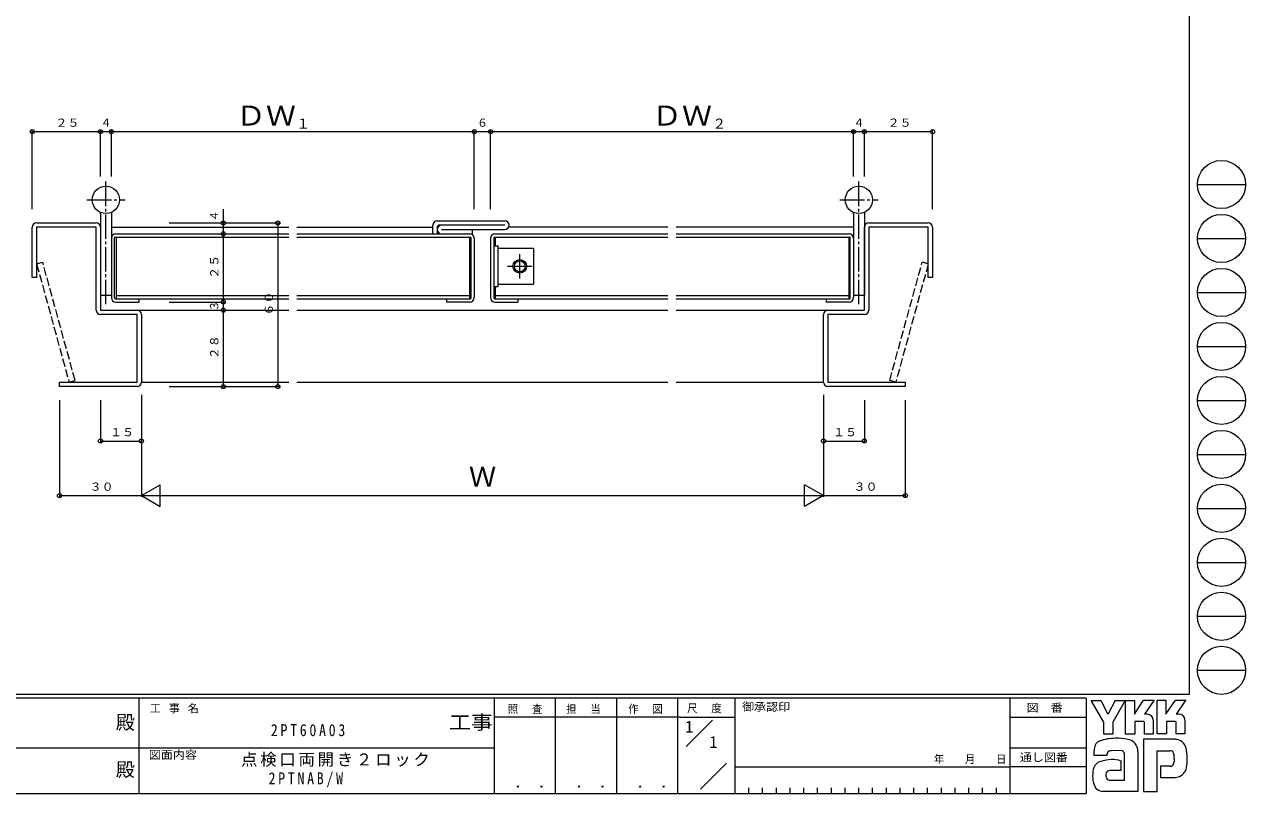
# Model space of a CAD drawing. Units: millimetres on the paper. Extents: x -420 to 373, y -297 to 267.
# Drawn here: x -74.7 to 372.9, y -297 to -14.9 of the extents above; entities that cross this region are included whole.
import ezdxf
from ezdxf.enums import TextEntityAlignment as Align

# ---------------------------------------------------------------- set-up
doc = ezdxf.new("R2010")
doc.units = ezdxf.units.MM
doc.linetypes.add('CHAIN2', pattern=[12, 9, -1, 1, -1])
doc.linetypes.add('DASHED3', pattern=[4, 3, -1])
for name, color, linetype, lineweight in [('0-4_YKK_12', 6, 'Continuous', 9), ('0-5_YSS_K', 7, 'Continuous', 9), ('0-A_YKK_W1', 7, 'Continuous', 9), ('0-B_YKK_W2', 2, 'DASHED3', 9), ('0-C_YKK_W4', 3, 'Continuous', 9), ('0-D_YKK_W3', 7, 'Continuous', 9)]:
    doc.layers.add(name, color=color, linetype=linetype, lineweight=lineweight)
doc.layers.add('0-6_YKK_13', color=3, linetype='Continuous')
doc.styles.add('ＭＳ ゴシック', font='')
doc.styles.get('ＭＳ ゴシック').set_extended_font_data('MS Gothic')

msp = doc.modelspace()

# ---------------------------------------------------------------- linework, layer by layer
at = {"layer": '0-4_YKK_12'}
for p, q in [((-71.806, -82.718), (-71.806, -53.718)), ((-46.806, -70.718), (-46.806, -53.718)), ((-42.806, -70.718), (-42.806, -53.718)), ((-42.806, -54.218), (90.194, -54.218)), ((90.194, -82.718), (90.194, -53.718)), ((90.194, -54.218), (96.194, -54.218)), ((96.194, -82.718), (96.194, -53.718)), ((96.194, -54.218), (229.194, -54.218)), ((229.194, -70.718), (229.194, -53.718)), ((229.194, -54.218), (233.194, -54.218)), ((233.194, -70.718), (233.194, -53.718)), ((233.194, -54.218), (258.194, -54.218)), ((258.194, -82.718), (258.194, -53.718)), ((-1.806, -82.718), (-1.806, -91.718)), ((-21.582, -87.718), (18.694, -87.718)), ((-21.582, -87.718), (-1.306, -87.718)), ((18.194, -87.718), (18.194, -147.718)), ((-1.806, -91.718), (-1.806, -116.718)), ((-21.582, -116.718), (-1.306, -116.718)), ((-21.582, -119.718), (-1.306, -119.718)), ((-1.806, -116.718), (-1.806, -119.718)), ((-1.806, -119.718), (-1.806, -147.718)), ((-31.806, -150.718), (-31.806, -188.218)), ((-21.582, -147.718), (18.694, -147.718)), ((-21.582, -147.718), (-1.306, -147.718)), ((218.194, -150.718), (218.194, -188.218)), ((-61.806, -152.718), (-61.806, -188.218)), ((-46.806, -152.718), (-46.806, -168.218)), ((-31.806, -152.718), (-31.806, -188.218)), ((218.194, -152.718), (218.194, -188.218)), ((233.194, -152.718), (233.194, -168.218)), ((248.194, -152.718), (248.194, -188.218)), ((-46.806, -167.718), (-31.806, -167.718)), ((218.194, -167.718), (233.194, -167.718)), ((-61.806, -187.718), (-31.806, -187.718)), ((-31.806, -187.718), (-24.878, -183.718)), ((-31.806, -187.718), (218.194, -187.718)), ((-31.806, -187.718), (-24.878, -191.718)), ((-24.878, -191.718), (-24.878, -183.718)), ((211.266, -191.718), (211.266, -183.718)), ((218.194, -187.718), (211.266, -183.718)), ((218.194, -187.718), (211.266, -191.718)), ((218.194, -187.718), (248.194, -187.718))]:
    msp.add_line(p, q, dxfattribs=at)
msp.add_lwpolyline([(-71.806, -54.218), (-46.806, -54.218), (-42.806, -54.218)], dxfattribs=at)
for centre in [(-71.806, -54.218), (-46.806, -54.218), (-46.806, -54.218), (-42.806, -54.218), (-42.806, -54.218), (90.194, -54.218), (90.194, -54.218), (96.194, -54.218), (96.194, -54.218), (229.194, -54.218), (229.194, -54.218), (233.194, -54.218), (233.194, -54.218), (258.194, -54.218), (-1.806, -87.718), (18.194, -87.718), (-1.806, -91.718), (-1.806, -91.718), (-1.806, -116.718), (-1.806, -116.718), (-1.806, -119.718), (-1.806, -119.718), (-1.806, -147.718), (18.194, -147.718), (-46.806, -167.718), (-31.806, -167.718), (218.194, -167.718), (233.194, -167.718), (-61.806, -187.718), (248.194, -187.718)]:
    msp.add_circle(centre, 0.75, dxfattribs=at)
at = {"layer": '0-5_YSS_K'}
for p, q in [((352.3, 264.4), (352.3, -260.6)), ((355.276, -73.616), (372.916, -73.616)), ((355.276, -93.412), (372.916, -93.412)), ((355.276, -113.208), (372.916, -113.208)), ((355.276, -133.004), (372.916, -133.004)), ((355.276, -152.8), (372.916, -152.8)), ((355.276, -172.596), (372.916, -172.596)), ((355.276, -192.392), (372.916, -192.392)), ((355.276, -212.188), (372.916, -212.188)), ((355.276, -231.984), (372.916, -231.984)), ((355.276, -251.78), (372.916, -251.78)), ((352.3, -260.6), (-417.7, -260.6)), ((314.5, -262), (-417.7, -262)), ((-32.7, -262), (-32.7, -297)), ((97.5, -262), (97.5, -297)), ((119.9, -262), (119.9, -297)), ((142.3, -262), (142.3, -297)), ((164.7, -262), (164.7, -297)), ((185.7, -262), (185.7, -297)), ((286.5, -262), (286.5, -297)), ((314.5, -262), (314.5, -297)), ((316.337, -262.906), (319.851, -262.906)), ((320.932, -270.799), (316.337, -262.906)), ((319.851, -262.906), (322.364, -267.609)), ((325.136, -262.798), (322.581, -267.771)), ((325.136, -262.798), (328.762, -262.798)), ((328.96, -275.231), (328.96, -262.825)), ((332.176, -267.923), (335.555, -262.771)), ((335.555, -262.771), (339.38, -262.771)), ((339.38, -262.771), (335.84, -267.906)), ((340.474, -275.123), (340.474, -262.717)), ((347.178, -262.717), (350.962, -262.717)), ((350.583, -263.365), (347.461, -267.825)), ((350.962, -262.717), (350.583, -263.365)), ((322.364, -267.609), (322.581, -267.771)), ((336.879, -267.906), (335.84, -267.906)), ((348.501, -267.825), (347.461, -267.825)), ((165.684, -268.999), (97.5, -268.999)), ((165.684, -268.999), (185.7, -268.999)), ((167.87, -279.736), (177.564, -270.043)), ((286.5, -269), (314.5, -269)), ((335.474, -270.582), (332.284, -270.582)), ((339.042, -270.069), (339.042, -275.15)), ((343.88, -270.555), (343.88, -275.123)), ((347.069, -270.555), (343.88, -270.555)), ((347.502, -270.717), (347.069, -270.555)), ((347.502, -275.096), (347.502, -270.717)), ((350.664, -270.069), (350.664, -275.096)), ((335.528, -277.096), (335.528, -296.206)), ((347.124, -277.096), (335.528, -277.096)), ((343.88, -275.123), (340.474, -275.123)), ((347.502, -275.046), (347.553, -275.096)), ((350.664, -275.096), (347.502, -275.096)), ((-160.1, -280.199), (-31.3, -280.199)), ((-31.3, -280.199), (97.5, -280.199)), ((286.5, -280.199), (314.5, -280.199)), ((317.418, -283.07), (317.418, -281.141)), ((327.446, -281.205), (323.748, -281.275)), ((333.42, -281.583), (333.42, -296.179)), ((340.555, -296.206), (340.555, -281.259)), ((340.555, -281.259), (345.204, -281.259)), ((173.172, -295.345), (182.696, -285.821)), ((322.067, -283.07), (317.418, -283.07)), ((328.527, -292.071), (328.527, -282.34)), ((346.673, -282.756), (346.691, -285.391)), ((185.7, -287.2), (286.5, -287.2)), ((314.5, -287.199), (286.5, -287.199)), ((327.176, -288.53), (323.181, -288.535)), ((341.772, -286.989), (341.772, -291.125)), ((345.313, -286.989), (341.772, -286.989)), ((347.097, -291.125), (348.178, -290.882)), ((190.74, -294.9), (190.74, -297)), ((195.78, -294.9), (195.78, -297)), ((200.82, -294.9), (200.82, -297)), ((205.86, -294.9), (205.86, -297)), ((210.9, -294.9), (210.9, -297)), ((215.94, -294.9), (215.94, -297)), ((220.98, -294.9), (220.98, -297)), ((226.02, -294.9), (226.02, -297)), ((231.06, -294.9), (231.06, -297)), ((236.1, -294.9), (236.1, -297)), ((241.14, -294.9), (241.14, -297)), ((246.18, -294.9), (246.18, -297)), ((251.22, -294.9), (251.22, -297)), ((256.26, -294.9), (256.26, -297)), ((261.3, -294.9), (261.3, -297)), ((266.34, -294.9), (266.34, -297)), ((271.38, -294.9), (271.38, -297)), ((276.42, -294.9), (276.42, -297)), ((281.46, -294.9), (281.46, -297)), ((322.905, -292.071), (328.527, -292.071)), ((328.095, -292.071), (328.446, -292.071)), ((328.527, -292.07), (328.528, -292.071)), ((341.772, -291.125), (347.097, -291.125)), ((-417.7, -297), (314.5, -297)), ((322.067, -296.26), (320.58, -296.26)), ((333.095, -296.233), (322.067, -296.26)), ((333.42, -296.179), (333.095, -296.233)), ((335.528, -296.206), (339.771, -296.206)), ((339.771, -296.206), (340.555, -296.206))]:
    msp.add_line(p, q, dxfattribs=at)
for points in [[(328.762, -262.798), (324.229, -270.826), (324.229, -275.258), (320.932, -275.258), (320.932, -270.799)], [(328.96, -262.825), (332.176, -262.825), (332.176, -267.923)], [(340.474, -262.717), (343.745, -262.717), (343.745, -267.908), (347.178, -262.717)], [(332.284, -270.582), (332.284, -275.231), (328.96, -275.231)], [(339.042, -275.15), (335.906, -275.15), (335.906, -270.744), (335.474, -270.582)], [(326.473, -284.773), (327.176, -284.935), (327.176, -288.53)]]:
    msp.add_lwpolyline(points, dxfattribs=at)
for centre in [(364.096, -73.616), (364.096, -93.412), (364.096, -113.208), (364.096, -133.004), (364.096, -152.8), (364.096, -172.596), (364.096, -192.392), (364.096, -212.188), (364.096, -231.984), (364.096, -251.78)]:
    msp.add_circle(centre, 8.82, dxfattribs=at)
for centre, radius, start, end in [((336.879, -270.069), 2.163, 0.00165, 89.99603), ((348.5, -269.988), 2.163, 0.00165, 89.99603), ((325.222, -294.401), 17.68, 89.89165, 109.30847), ((325.741, -297.463), 20.748, 78.78009, 91.46938), ((329.03, -281.496), 4.449, 40.66422, 80.31693), ((346.972, -281.44), 4.341, 14.44571, 87.08746), ((322.459, -281.166), 5.037, 158.41083, 179.71774), ((320.106, -280.055), 2.444, 109.02126, 161.51263), ((324.175, -283.007), 2.109, 138.46381, 181.71359), ((323.615, -282.971), 1.701, 85.50551, 126.78038), ((326.956, -282.754), 1.625, 14.75519, 72.44994), ((328.809, -281.485), 4.612, 358.78058, 38.76563), ((345.365, -282.479), 1.229, 16.43123, 96.91661), ((330.666, -284.187), 20.86, 350.99026, 10.67624), ((320.927, -288.927), 3.908, 121.8271, 169.08475), ((324.02, -297.854), 13.309, 79.38097, 112.05824), ((345.314, -285.684), 1.306, 269.95467, 342.90144), ((343.031, -283.208), 3.673, 4.93422, 17.03551), ((343.01, -285.041), 3.697, 343.6902, 354.75362), ((327.949, -290.395), 11.082, 168.76372, 199.80078), ((324.082, -290.328), 2.369, 171.08202, 216.71922), ((323.19, -289.979), 1.445, 90.33952, 178.03638), ((347.035, -286.745), 4.291, 285.4429, 349.90448), ((320.94, -292.443), 3.823, 207.31435, 263.59464), ((323.15, -290.565), 1.526, 230.97279, 260.7549)]:
    msp.add_arc(centre, radius, start, end, dxfattribs=at)
at = {"layer": '0-A_YKK_W1'}
for p, q in [((-71.806, -107.718), (-71.806, -89.318)), ((-70.206, -87.718), (-48.406, -87.718)), ((-70.206, -89.318), (-70.206, -107.718)), ((-48.406, -89.318), (-70.206, -89.318)), ((-48.406, -119.718), (-48.406, -89.318)), ((-46.806, -89.318), (-46.806, -119.718)), ((74.994, -91.718), (74.994, -88.518)), ((76.594, -86.918), (101.394, -86.918)), ((76.594, -89.318), (76.594, -91.718)), ((101.394, -88.518), (77.394, -88.518)), ((233.194, -119.718), (233.194, -89.318)), ((234.794, -87.718), (256.594, -87.718)), ((234.794, -89.318), (234.794, -119.718)), ((256.594, -89.318), (234.794, -89.318)), ((256.594, -107.718), (256.594, -89.318)), ((258.194, -89.318), (258.194, -107.718)), ((-42.806, -93.318), (-42.806, -115.118)), ((-41.606, -115.318), (-41.606, -93.118)), ((-41.406, -92.918), (22.194, -92.918)), ((-41.206, -91.718), (22.194, -91.718)), ((-41.106, -92.918), (-41.106, -115.518)), ((25.194, -91.718), (88.594, -91.718)), ((25.194, -92.918), (88.794, -92.918)), ((78.194, -90.118), (101.394, -90.118)), ((88.494, -92.918), (88.494, -115.518)), ((88.994, -93.118), (88.994, -115.318)), ((89.494, -90.118), (89.494, -91.718)), ((90.194, -93.318), (90.194, -115.118)), ((96.194, -93.318), (96.194, -115.118)), ((97.394, -93.118), (97.394, -115.318)), ((97.594, -92.918), (161.194, -92.918)), ((97.794, -91.718), (161.194, -91.718)), ((97.894, -92.918), (97.894, -96.118)), ((164.194, -91.718), (227.594, -91.718)), ((164.194, -92.918), (227.794, -92.918)), ((227.494, -92.918), (227.494, -115.518)), ((227.994, -115.318), (227.994, -93.118)), ((229.194, -93.318), (229.194, -115.118)), ((-70.206, -107.718), (-71.806, -107.718)), ((97.894, -111.118), (97.894, -115.518)), ((258.194, -107.718), (256.594, -107.718)), ((-41.406, -115.518), (22.194, -115.518)), ((-41.106, -114.318), (22.194, -114.318)), ((-32.806, -115.518), (-32.806, -116.718)), ((25.194, -114.318), (88.494, -114.318)), ((25.194, -115.518), (88.794, -115.518)), ((97.594, -115.518), (161.194, -115.518)), ((97.894, -114.318), (161.194, -114.318)), ((106.194, -115.518), (106.194, -116.718)), ((164.194, -114.318), (227.494, -114.318)), ((164.194, -115.518), (227.794, -115.518)), ((219.194, -115.518), (219.194, -116.718)), ((-46.806, -119.718), (-33.406, -119.718)), ((-41.206, -116.718), (-32.806, -116.718)), ((97.794, -116.718), (106.194, -116.718)), ((227.594, -116.718), (219.194, -116.718)), ((219.794, -119.718), (233.194, -119.718)), ((-33.406, -121.318), (-46.806, -121.318)), ((-33.406, -146.118), (-33.406, -121.318)), ((-31.806, -121.318), (-31.806, -146.118)), ((218.194, -146.118), (218.194, -121.318)), ((233.194, -121.318), (219.794, -121.318)), ((219.794, -121.318), (219.794, -146.118)), ((-61.806, -147.718), (-61.806, -146.118)), ((-61.806, -146.118), (-33.406, -146.118)), ((219.794, -146.118), (248.194, -146.118)), ((248.194, -146.118), (248.194, -147.718)), ((-33.406, -147.718), (-61.806, -147.718)), ((248.194, -147.718), (219.794, -147.718))]:
    msp.add_line(p, q, dxfattribs=at)
msp.add_lwpolyline([(88.594, -116.718), (80.194, -116.718), (80.194, -115.518)], dxfattribs=at)
for centre, radius, start, end in [((-70.206, -89.318), 1.6, 90, 180), ((-48.406, -89.318), 1.6, 0, 90), ((76.594, -88.518), 1.6, 90, 180), ((78.194, -90.118), 1.6, 90, 270), ((77.394, -89.318), 0.8, 90, 180), ((101.394, -88.518), 1.6, 270, 90), ((234.794, -89.318), 1.6, 90, 180), ((256.594, -89.318), 1.6, 0, 90), ((-41.206, -93.318), 1.6, 90, 180), ((-41.406, -93.118), 0.2, 90, 180), ((88.594, -93.318), 1.6, 0, 90), ((88.794, -93.118), 0.2, 0, 90), ((97.794, -93.318), 1.6, 90, 180), ((97.594, -93.118), 0.2, 90, 180), ((227.594, -93.318), 1.6, 0, 90), ((227.794, -93.118), 0.2, 0, 90), ((-41.206, -115.118), 1.6, 180, 270), ((-41.406, -115.318), 0.2, 180, 270), ((88.594, -115.118), 1.6, 270, 0), ((88.794, -115.318), 0.2, 270, 0), ((97.794, -115.118), 1.6, 180, 270), ((97.594, -115.318), 0.2, 180, 270), ((227.594, -115.118), 1.6, 270, 0), ((227.794, -115.318), 0.2, 270, 0), ((-46.806, -119.718), 1.6, 180, 270), ((-33.406, -121.318), 1.6, 0, 90), ((219.794, -121.318), 1.6, 90, 180), ((233.194, -119.718), 1.6, 270, 0), ((-33.406, -146.118), 1.6, 270, 0), ((219.794, -146.118), 1.6, 180, 270)]:
    msp.add_arc(centre, radius, start, end, dxfattribs=at)
at = {"layer": '0-B_YKK_W2'}
for p, q in [((-70.206, -102.72), (-67.988, -102.111)), ((-70.206, -102.72), (-58.306, -146.118)), ((-56.088, -145.51), (-67.988, -102.111)), ((242.476, -145.51), (254.376, -102.111)), ((256.594, -102.72), (244.694, -146.118)), ((256.594, -102.72), (254.376, -102.111)), ((-58.306, -146.118), (-56.088, -145.51)), ((244.694, -146.118), (242.476, -145.51))]:
    msp.add_line(p, q, dxfattribs=at)
at = {"layer": '0-C_YKK_W4', "linetype": 'CHAIN2'}
for p, q in [((-44.806, -117.557), (-44.806, -72.218)), ((231.194, -117.557), (231.194, -72.218)), ((-51.806, -79.218), (-37.806, -79.218)), ((224.194, -79.218), (238.194, -79.218)), ((106.894, -108.118), (106.894, -99.118)), ((102.394, -103.618), (111.394, -103.618))]:
    msp.add_line(p, q, dxfattribs=at)
at = {"layer": '0-C_YKK_W4'}
for p, q in [((-46.806, -84.414), (-46.806, -114.218)), ((-42.806, -84.414), (-42.806, -114.218)), ((229.194, -84.414), (229.194, -114.218)), ((233.194, -84.414), (233.194, -114.218)), ((97.394, -96.118), (98.894, -96.118)), ((98.894, -96.118), (98.894, -111.118)), ((111.894, -97.118), (98.894, -97.118)), ((111.894, -97.118), (111.894, -110.118)), ((98.894, -111.118), (97.394, -111.118)), ((98.894, -110.118), (111.894, -110.118)), ((-46.806, -114.218), (-42.806, -114.218)), ((229.194, -114.218), (233.194, -114.218))]:
    msp.add_line(p, q, dxfattribs=at)
for centre, radius in [((-44.806, -79.218), 5), ((231.194, -79.218), 5), ((106.894, -103.618), 2.5), ((106.894, -103.618), 2)]:
    msp.add_circle(centre, radius, dxfattribs=at)
for centre, start, end in [((-47.806, -84.414), 0, 60), ((-41.806, -84.414), 119.99998, 180), ((228.194, -84.414), 0, 60), ((234.194, -84.414), 119.99998, 180)]:
    msp.add_arc(centre, 1, start, end, dxfattribs=at)
at = {"layer": '0-D_YKK_W3'}
for p, q in [((-42.806, -89.318), (22.194, -89.318)), ((25.194, -89.318), (74.994, -89.318)), ((161.194, -89.318), (102.78, -89.318)), ((229.194, -89.318), (164.194, -89.318)), ((-33.306, -119.718), (22.194, -119.718)), ((25.194, -119.718), (161.194, -119.718)), ((164.194, -119.718), (219.694, -119.718)), ((-31.806, -146.118), (22.194, -146.118)), ((25.194, -146.118), (161.194, -146.118)), ((164.194, -146.118), (218.194, -146.118))]:
    msp.add_line(p, q, dxfattribs=at)

# ---------------------------------------------------------------- texts
at = {"layer": '0-4_YKK_12', "style": 'ＭＳ ゴシック', "width": 1.1}
for p in [(2.829, -54.218), (155.329, -54.218)]:
    msp.add_text('ＤＷ', height=7.331, dxfattribs=at).set_placement(p, align=Align.BOTTOM_LEFT)
at = {"layer": '0-4_YKK_12', "color": 7, "style": 'ＭＳ ゴシック', "width": 1.1}
for s, p in [('２５', (-63.288, -53.318)), ('２５', (241.712, -53.318)), ('１５', (-43.288, -166.818)), ('１５', (221.712, -166.818)), ('３０', (-50.788, -186.818)), ('３０', (229.212, -186.818))]:
    msp.add_text(s, height=2.933, dxfattribs=at).set_placement(p, align=Align.BOTTOM_LEFT)
at = {"layer": '0-4_YKK_12', "color": 7, "style": 'ＭＳ ゴシック'}
for s, p in [('４', (-46.788, -53.318)), ('６', (91.212, -53.318)), ('４', (229.212, -53.318))]:
    msp.add_text(s, height=2.933, dxfattribs=at).set_placement(p, align=Align.BOTTOM_LEFT)
at = {"layer": '0-4_YKK_12', "color": 3, "style": 'ＭＳ ゴシック'}
for s, p in [('１', (25.01, -54.218)), ('２', (177.51, -54.218))]:
    msp.add_text(s, height=3.666, dxfattribs=at).set_placement(p, align=Align.BOTTOM_LEFT)
at = {"layer": '0-4_YKK_12', "color": 7, "style": 'ＭＳ ゴシック'}
for s, p in [('４', (-2.706, -87.099)), ('３', (-2.706, -120.199))]:
    msp.add_text(s, height=2.933, rotation=90, dxfattribs=at).set_placement(p, align=Align.BOTTOM_LEFT)
at = {"layer": '0-4_YKK_12', "color": 7, "style": 'ＭＳ ゴシック', "width": 1.1}
for s, p in [('２５', (-2.706, -108.199)), ('６０', (17.294, -121.699)), ('２８', (-2.706, -137.699))]:
    msp.add_text(s, height=2.933, rotation=90, dxfattribs=at).set_placement(p, align=Align.BOTTOM_LEFT)
at = {"layer": '0-4_YKK_12', "style": 'ＭＳ ゴシック'}
msp.add_text('Ｗ', height=7.331, dxfattribs=at).set_placement((88.231, -186.618), align=Align.BOTTOM_LEFT)
at = {"layer": '0-5_YSS_K', "style": 'ＭＳ ゴシック', "width": 1.1}
for s, p in [('御承認印', (188.367, -267.533)), ('図\u3000番', (292.698, -267.862)), ('図面内容', (-29.083, -285.148)), ('通し図番', (290.179, -286.085))]:
    msp.add_text(s, height=2.933, dxfattribs=at).set_placement(p, align=Align.BOTTOM_LEFT)
at = {"layer": '0-5_YSS_K', "color": 2, "style": 'ＭＳ ゴシック'}
for p in [(-41.182, -274.956), (-41.182, -292.278)]:
    msp.add_text('殿', height=5.132, dxfattribs=at).set_placement(p, align=Align.BOTTOM_LEFT)
at = {"layer": '0-5_YSS_K', "color": 2, "style": 'ＭＳ ゴシック', "width": 1.15}
msp.add_text('工事', height=5.132, dxfattribs=at).set_placement((80.931, -274.956), align=Align.BOTTOM_LEFT)
at = {"layer": '0-5_YSS_K', "color": 3, "style": 'ＭＳ ゴシック', "width": 1.15}
for p in [(101.955, -295.946), (124.355, -295.946), (146.755, -295.946)]:
    msp.add_text(' ． ．', height=3.666, dxfattribs=at).set_placement(p, align=Align.BOTTOM_LEFT)
at = {"layer": '0-5_YSS_K', "char_height": 2.933, "attachment_point": 7, "style": 'ＭＳ ゴシック'}
for s, insert in [('\\T1.16;工\\~事\\~名', (-28.688, -267.533)), ('\\T1.17;\\W0.95;照\\~\\~査', (102.489, -267.78)), ('\\T1.17;\\W0.95;尺\\~\\~度', (168.212, -267.537)), ('\\T1.17;\\W0.95;担\\~\\~当', (123.855, -267.78)), ('\\T1.17;\\W0.95;作\\~\\~図', (146.62, -267.762)), ('\\T1.2;\\W0.95;年\\~\\~\\~月\\~\\~\\~日', (258.676, -286.169))]:
    msp.add_mtext(s, dxfattribs=dict(at, insert=insert))
at = {"layer": '0-6_YKK_13', "style": 'ＭＳ ゴシック'}
for p in [(167.5, -275.999), (176.367, -281.599)]:
    msp.add_text('1', height=4.399, dxfattribs=at).set_placement(p, align=Align.BOTTOM_LEFT)
at = {"layer": '0-6_YKK_13', "char_height": 4.399, "attachment_point": 7, "style": 'ＭＳ ゴシック'}
for s, insert in [('\\T1.39;\\W0.85;2PT60A03', (15.637, -275.999)), ('\\T1.17;点検口両開き２ロック', (4.723, -287.199)), ('\\T1.39;\\W0.85;2PTNAB/W', (14.803, -294.686))]:
    msp.add_mtext(s, dxfattribs=dict(at, insert=insert))

doc.saveas('drawing.dxf')
